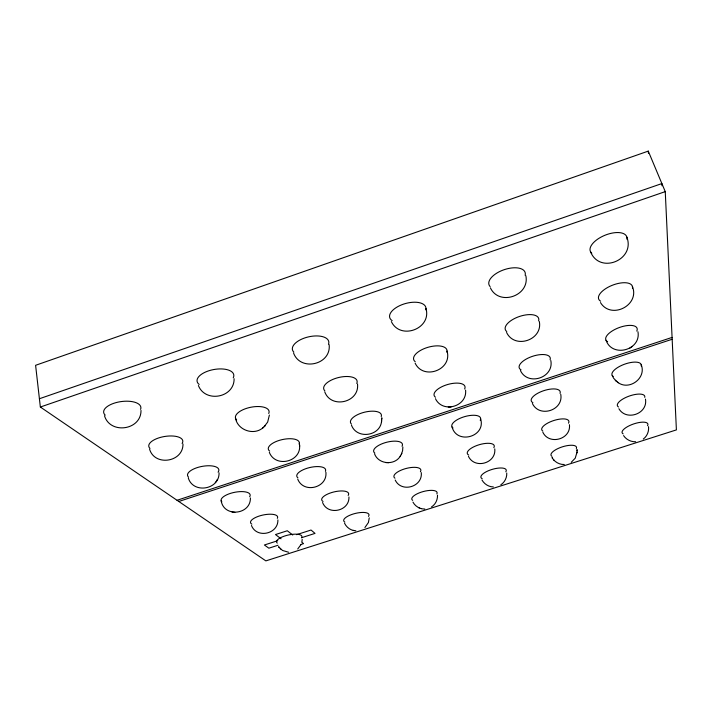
<?xml version="1.0" encoding="UTF-8"?>
<svg xmlns="http://www.w3.org/2000/svg" width="712" height="712" viewBox="0 0 712 712"><rect width="100%" height="100%" fill="white"/><g stroke="black" fill="none" stroke-linecap="round" stroke-linejoin="round"><path stroke-width="1.07" d="M357.513 384.035C359.676 402.458 331.205 409.258 324.761 391.894M506.748 472.982C507.042 477.592 504.746 482.264 500.856 484.774M494.76 448.854C496.424 463.325 474.69 469.484 468.434 456.339M465.586 390.096C467.41 406.623 442.65 413.654 435.468 398.711M437.515 495.16C437.684 499.753 435.513 504.461 431.543 506.899M421.273 472.608C422.892 486.964 401.31 493.104 395.204 480.022M402.867 447.038L402.583 450.803L401.31 454.363M351.461 425.153C356.872 439.811 380.822 436.189 381.614 420.641M381.73 419.11L381.819 417.793L381.534 421.869M140.994 410.415C141.296 430.288 110.12 434.685 104.513 415.781M369.252 517.873L368.424 522.51L364.909 527.539M348.942 496.958C349.592 511.269 327.734 515.906 322.563 502.494M301.941 541.716L302.182 539.349M299.556 445C301.568 461.91 275.428 468.22 269.323 452.334M277.894 519.92C278.339 534.107 256.676 538.859 251.461 525.501M269.385 415.052L267.659 422.082L264.188 426.657M250.41 497.937C250.829 514.829 223.808 517.704 221.165 500.767M219.065 472.866C219.465 489.82 193.041 494.092 188.271 477.886M234.106 378.722C234.417 397.857 205.252 403.179 198.39 385.512M182.984 444.003C183.296 462.222 154.753 466.689 149.582 449.201M577.049 452.031L575.243 458.172L571.229 462.319M374.583 453.953C378.668 464.669 395.249 465.701 400.625 455.627M400.144 456.508L401.871 453.322M300.882 544.76L297.714 548.988M215.309 482.603L215.923 481.686M216.715 480.467L217.436 479.381M235.458 417.962C237.479 430.377 254.38 435.993 263.413 427.378M262.505 428.224L265.353 425.58M606.046 340.283C612.311 358.083 641.307 350.162 637.952 331.73M643.256 439.055C647.155 436.305 649.077 431.33 648.534 426.657M629.915 348.088L630.788 347.465M631.072 347.269L632.336 346.361M590.506 251.692C599.673 274.743 635.567 259.898 626.854 237.114M391.342 321.575C400.393 340.558 431.873 328.757 425.981 308.501M648.267 151.113L35.6 365.3L40.353 407.024L265.861 560.887L676.4 429.897L665.257 191.626L648.267 151.113L648.418 153.329M39.409 398.738L661.884 183.571L662 185.796M40.353 407.024L665.257 191.626M177.048 500.287L672.075 337.417M178.792 501.479L672.164 339.259M277.742 540.711L264.392 544.991L268.851 548.187L278 545.259M296.593 534.659L311.028 530.031L315.024 533.395L301.755 537.649M300.455 544.609L303.552 543.621L301.87 542.286M448.24 407.015L449.744 406.997M450.082 406.988L451.114 406.979M635.665 441.752C630.912 441.983 626.159 439.553 623.552 435.575M424.842 509.044C420 509.142 415.23 506.428 412.969 502.12M564.322 464.518C559.338 464.705 554.461 461.928 552.04 457.567L552.574 458.306M385.61 462.542L386.892 462.622M387.577 462.667L388.458 462.72M493.336 486.91C488.637 486.91 484.276 484.027 481.979 480.013M288.645 552.254L282.522 550.456L278.552 546.745L279.122 547.394M232.014 511.99L234.88 512.373M344.501 523.16C346.308 526.978 349.948 530.031 354.202 530.573M353.223 530.44L355.867 530.796M418.54 507.62L419.43 507.95M420.685 508.421L421.379 508.679M617.446 382.068C628.589 391.342 646.888 378.259 641.192 364.642M281.062 538.788L275.491 534.552L287.301 530.752L292.73 535.041M612.222 375.482L613.602 378.188L616.245 381.089M615.302 380.324L618.283 382.753M280.145 548.534L280.662 549.112M600.483 302.582C611.047 319.991 640.168 305.261 632.398 286.411M618.897 408.724C626.329 421.468 648.125 413.797 645.464 399.085M553.491 459.569L553.989 460.263M542.847 432.273C549.139 445.481 571.255 439.331 569.431 424.708M415.123 363.147C423.498 380.706 452.574 369.759 447.047 351.06M532.407 403.535C539.438 418.211 563.806 410.308 560.745 394.27M520.445 370.596C527.975 386.402 554.194 377.725 550.821 360.548M506.588 332.468C514.714 349.619 543.069 340.016 539.322 321.495M490.372 287.826C499.192 306.543 530.039 295.818 525.856 275.731M297.714 479.087C303.437 493.923 327.698 487.942 325.891 472.189M293.567 353.054C300.535 371.949 331.578 364.686 329.131 344.617M452.049 426.978C456.828 444.955 486.082 436.794 480.653 418.959M299.378 443.264L299.672 446.228M577.058 452.885L577.023 449.566L577.032 450.474M623.169 433.884A13.599 4.601 -19 0 1 633.876 423.871A13.599 4.601 -19 0 1 647.546 425.74M551.987 456.374A13.368 4.584 -17.7 0 1 562.32 446.851A13.368 4.584 -17.7 0 1 576.337 448.569M482.211 478.731A13.19 4.539 -16.4 0 1 492.303 469.35A13.19 4.539 -16.4 0 1 505.84 471.798M412.675 500.367A13.083 4.477 -15.1 0 1 423.337 491.529A13.083 4.477 -15.1 0 1 436.848 493.906M344.857 522.101A13.021 4.397 -13.8 0 1 355.413 513.405A13.021 4.397 -13.8 0 1 368.469 516.396M277.28 543.105A13.003 4.308 -12.6 0 1 288.511 534.97A13.003 4.308 -12.6 0 1 301.585 537.818M618.506 406.997A14.48 5.215 -19.4 0 1 628.847 396.21A14.48 5.215 -19.4 0 1 644.761 397.367M542.838 431.107A14.213 5.18 -17.9 0 1 554.176 420.4A14.213 5.18 -17.9 0 1 568.505 423.168M468.736 455.075A14.026 5.126 -16.4 0 1 479.256 444.706A14.026 5.126 -16.4 0 1 493.843 447.67M394.938 478.206A13.902 5.055 -14.8 0 1 406.499 468.371A13.902 5.055 -14.8 0 1 420.409 471.762M323.043 501.471A13.84 4.957 -13.4 0 1 333.955 491.93A13.84 4.957 -13.4 0 1 348.168 495.445M251.826 524.148A13.84 4.842 -12 0 1 262.568 515.123A13.84 4.842 -12 0 1 277.333 518.354M613.192 376.434A15.495 5.945 -19.9 0 1 624.166 364.348A15.495 5.945 -19.9 0 1 641.227 365.977M532.896 402.68A15.183 5.91 -18.1 0 1 543.354 390.808A15.183 5.91 -18.1 0 1 560.041 393.389M453.001 427.965A14.97 5.847 -16.3 0 1 464.936 416.547A14.97 5.847 -16.3 0 1 480.226 420.303M374.832 453.099A14.836 5.749 -14.5 0 1 386.865 442.205A14.836 5.749 -14.5 0 1 402.031 446.255M297.919 477.832A14.783 5.625 -12.9 0 1 309.613 467.57A14.783 5.625 -12.9 0 1 325.411 471.291M221.841 501.853A14.801 5.482 -11.3 0 1 235.227 492.197A14.801 5.482 -11.3 0 1 249.663 496.762M607.612 341.698A16.652 6.844 -20.4 0 1 619.351 327.511A16.652 6.844 -20.4 0 1 636.795 331.089M521.042 369.875A16.296 6.809 -18.3 0 1 532.033 356.481A16.296 6.809 -18.3 0 1 550.109 359.774M435.468 397.225A16.047 6.72 -16.2 0 1 447.973 384.418A16.047 6.72 -16.2 0 1 464.651 388.992M351.425 424.049A15.913 6.604 -14.1 0 1 364.375 412.239A15.913 6.604 -14.1 0 1 381.24 416.591M269.67 451.114A15.869 6.444 -12.2 0 1 281.774 439.704A15.869 6.444 -12.2 0 1 299.173 444.172M188.44 477.022A15.913 6.257 -10.5 0 1 202.884 466.253A15.913 6.257 -10.5 0 1 218.086 472.198M600.608 301.185A18.014 7.965 -21.1 0 1 611.946 285.414A18.014 7.965 -21.1 0 1 632.47 288.209M506.766 331.552A17.578 7.921 -18.7 0 1 519.502 316.457A17.578 7.921 -18.7 0 1 538.619 320.863M415.212 361.696A17.293 7.814 -16.1 0 1 427.725 347.376A17.293 7.814 -16.1 0 1 446.869 352.2M324.859 390.87A17.15 7.654 -13.6 0 1 338.957 377.431A17.15 7.654 -13.6 0 1 356.783 383.474M236.624 419.911A17.133 7.44 -11.3 0 1 250.793 407.255A17.133 7.44 -11.3 0 1 268.727 413.494M149.983 448.427A17.213 7.191 -9.3 0 1 164.979 436.429A17.213 7.191 -9.3 0 1 182.121 443.434M591.797 253.267A19.607 9.389 -22.1 0 1 605.191 235.165A19.607 9.389 -22.1 0 1 626.952 239.232M490.123 286.58A19.082 9.336 -19 0 1 504.79 269.483A19.082 9.336 -19 0 1 525.162 275.313M392.17 320.649A18.761 9.194 -15.9 0 1 404.015 303.971A18.761 9.194 -15.9 0 1 425.829 309.827M293.842 352.146A18.61 8.98 -12.8 0 1 308.572 336.856A18.61 8.98 -12.8 0 1 328.517 344.234M199.173 384.444A18.628 8.695 -10.1 0 1 213.315 369.626A18.628 8.695 -10.1 0 1 233.242 377.823M105.216 415.149A18.779 8.357 -7.9 0 1 120.105 401.737A18.779 8.357 -7.9 0 1 140.584 409.373"/></g></svg>
